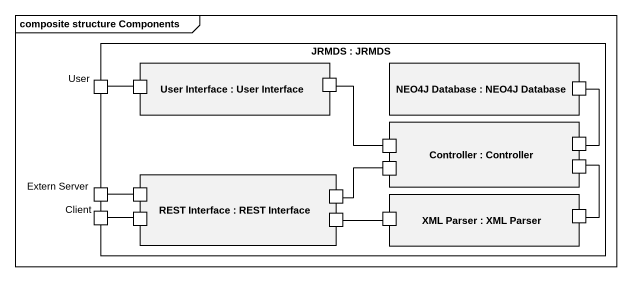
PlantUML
@startuml
mainframe composite structure Components
rectangle "JRMDS : JRMDS" as JRMDS {
  rectangle "User Interface : User Interface" as User_Interface {
    port " " as port1
    port " " as port2
  }
  rectangle "NEO4J Database : NEO4J Database" as NEO4J_Database {
    port " " as port3
  }
  port User
  rectangle "Controller : Controller" as Controller {
    port " " as port4
    port " " as port5
    port " " as port8
    port " " as port9
  }
  port "Extern Server" as Extern_Server
  rectangle "REST Interface : REST Interface" as REST_Interface {
    port " " as port6
    port " " as port7
    port " " as port10
    port " " as port11
  }
  rectangle "XML Parser : XML Parser" as XML_Parser {
    port " " as port12
    port " " as port13
  }
  port Client
}
User -right- port1
port2 -- port4
port5 -up- port3
Extern_Server -right- port6
port8 -left- port7
Client -right- port10
port11 -right- port12
port13 -up- port9
@enduml
